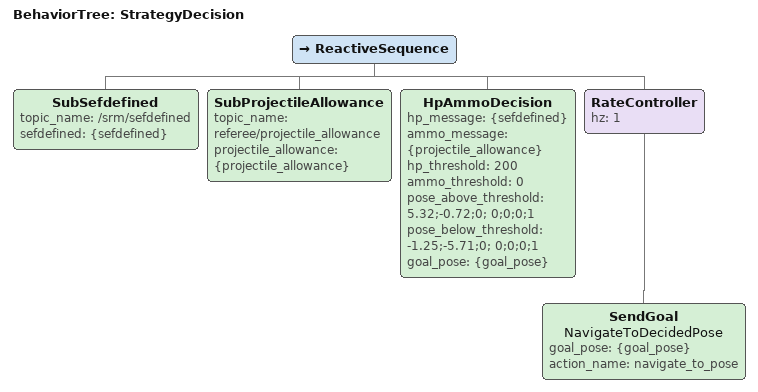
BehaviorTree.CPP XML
<?xml version="1.0" encoding="UTF-8"?>
<root BTCPP_format="4"
      main_tree_to_execute="StrategyDecision">
  <!-- Strategy Decision Tree using HpAmmoDecision node -->
  <!-- This tree judges based on HP and ammo thresholds and outputs goal poses -->
  <BehaviorTree ID="StrategyDecision">
    <ReactiveSequence>
      <!-- Subscribe to necessary topics -->
      <SubSefdefined topic_name="/srm/sefdefined"
                     sefdefined="{sefdefined}"/>
      <SubProjectileAllowance topic_name="referee/projectile_allowance"
                              projectile_allowance="{projectile_allowance}"/>

      <!-- Judge HP and ammo status, output goal pose -->
      <HpAmmoDecision hp_message="{sefdefined}"
                      ammo_message="{projectile_allowance}"
                      hp_threshold="200"
                      ammo_threshold="0"
                      pose_above_threshold="5.32;-0.72;0; 0;0;0;1"
                      pose_below_threshold="-1.25;-5.71;0; 0;0;0;1"
                      goal_pose="{goal_pose}"/>

      <!-- Send goal based on decision -->
      <RateController hz="1">
        <SendGoal name="NavigateToDecidedPose"
                  goal_pose="{goal_pose}"
                  action_name="navigate_to_pose"/>
      </RateController>
    </ReactiveSequence>
  </BehaviorTree>
</root>
